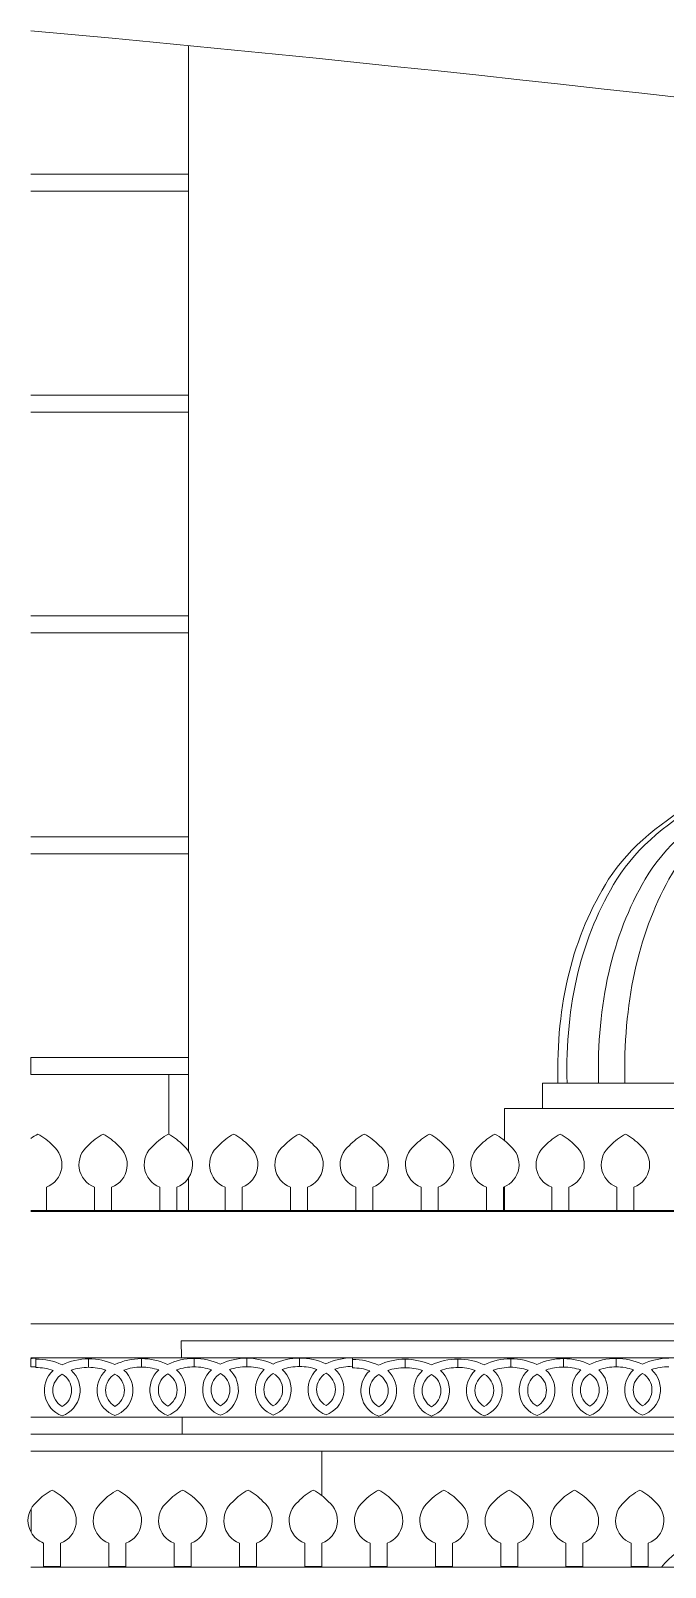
# Model space of a CAD drawing. Header units: inches. Extents: x -6210 to 141093, y -2740 to 21225.
# Drawn here: x 94503.7 to 94578.4, y 3374.3 to 3555.2 of the extents above; entities that cross this region are included whole.
import ezdxf

# ---------------------------------------------------------------- set-up
doc = ezdxf.new("R2010")
doc.units = ezdxf.units.IN
doc.header["$LTSCALE"] = 100
doc.header["$MEASUREMENT"] = 0
doc.layers.add('car area', color=53, linetype='Continuous')

msp = doc.modelspace()

# ---------------------------------------------------------------- linework, layer by layer
at = {"layer": 'car area', "linetype": 'Continuous', "lineweight": 0, "extrusion": (0, 1, 0)}
for p, q in [((94522.28068, 3423.33786), (94522.28068, 3553.47701)), ((94503.71144, 3538.33662), (94503.71136, 3538.33662)), ((94522.28068, 3538.33662), (94503.71144, 3538.33662)), ((94503.71136, 3536.33662), (94503.71144, 3536.33662)), ((94522.28068, 3536.33662), (94503.71144, 3536.33662)), ((94503.71144, 3512.33662), (94503.71136, 3512.33662)), ((94522.28068, 3512.33662), (94503.71144, 3512.33662)), ((94503.71136, 3510.33662), (94503.71144, 3510.33662)), ((94522.28068, 3510.33662), (94503.71144, 3510.33662)), ((94503.71144, 3486.33662), (94503.71136, 3486.33662)), ((94522.28068, 3486.33662), (94503.71144, 3486.33662)), ((94503.71136, 3484.33662), (94503.71144, 3484.33662)), ((94522.28068, 3484.33662), (94503.71144, 3484.33662)), ((94503.71144, 3460.33662), (94503.71136, 3460.33662)), ((94522.28068, 3460.33662), (94503.71144, 3460.33662)), ((94503.71136, 3458.33662), (94503.71144, 3458.33662)), ((94522.28068, 3458.33662), (94503.71144, 3458.33662)), ((94503.71144, 3434.33662), (94503.71136, 3434.33662)), ((94503.71136, 3434.33662), (94503.71136, 3432.33662)), ((94522.28068, 3434.33662), (94503.71144, 3434.33662)), ((94503.71144, 3432.33662), (94503.71144, 3434.33662)), ((94503.71136, 3432.33662), (94503.71144, 3432.33662)), ((94522.28068, 3432.33662), (94503.71144, 3432.33662)), ((94519.98603, 3425.29903), (94519.98603, 3432.33662)), ((94519.98616, 3425.29896), (94519.98616, 3432.33662)), ((94686.98603, 3431.33662), (94563.98603, 3431.33662)), ((94563.98603, 3428.33662), (94563.98603, 3431.33662)), ((94691.48603, 3428.33662), (94559.48603, 3428.33662)), ((94559.48603, 3424.58656), (94559.48603, 3428.33662)), ((94503.72235, 3424.8193), (94503.72218, 3424.81917)), ((94505.54852, 3419.08501), (94505.54853, 3416.3394)), ((94511.23603, 3416.33917), (94511.23602, 3419.08478)), ((94513.23602, 3419.08478), (94513.23603, 3416.33917)), ((94518.92353, 3416.33929), (94518.92352, 3419.0849)), ((94520.92352, 3419.0849), (94520.92353, 3416.3393)), ((94522.28068, 3416.33662), (94522.28068, 3420.1562)), ((94526.61103, 3416.33942), (94526.61102, 3419.08503)), ((94528.61102, 3419.08503), (94528.61103, 3416.33942)), ((94534.29853, 3416.33954), (94534.29852, 3419.08515)), ((94536.29852, 3419.08515), (94536.29853, 3416.33954)), ((94541.98603, 3416.33966), (94541.98602, 3419.08527)), ((94543.98602, 3419.08527), (94543.98603, 3416.33966)), ((94549.67353, 3416.33955), (94549.67352, 3419.08516)), ((94551.67352, 3419.08516), (94551.67353, 3416.33955)), ((94557.36103, 3416.33956), (94557.36102, 3419.08517)), ((94559.36102, 3419.08517), (94559.36103, 3416.33956)), ((94559.48603, 3416.33662), (94559.48603, 3419.13553)), ((94565.04853, 3416.33956), (94565.04852, 3419.08517)), ((94567.04852, 3419.08517), (94567.04853, 3416.33956)), ((94572.73603, 3416.33968), (94572.73602, 3419.08529)), ((94574.73602, 3419.08529), (94574.73603, 3416.33968)), ((94503.72226, 3416.33662), (94503.71136, 3416.33662)), ((94503.72232, 3416.22445), (94503.72182, 3416.22445)), ((94503.72218, 3416.3394), (94503.72235, 3416.3394)), ((94831.98603, 3416.33662), (94503.72226, 3416.33662)), ((94503.72232, 3416.22445), (94537.9757, 3416.22445)), ((94505.54853, 3416.3394), (94503.72235, 3416.3394)), ((94513.23603, 3416.33917), (94511.23603, 3416.33917)), ((94520.92353, 3416.3393), (94518.92353, 3416.33929)), ((94519.98603, 3416.33662), (94519.98603, 3416.3393)), ((94519.98616, 3416.33662), (94519.98616, 3416.3393)), ((94528.61103, 3416.33942), (94526.61103, 3416.33942)), ((94536.29853, 3416.33954), (94534.29853, 3416.33954)), ((94537.9757, 3416.22445), (94627.79163, 3416.22445)), ((94543.98603, 3416.33966), (94541.98603, 3416.33966)), ((94551.67353, 3416.33955), (94549.67353, 3416.33955)), ((94559.36103, 3416.33956), (94557.36103, 3416.33956)), ((94567.04853, 3416.33956), (94565.04853, 3416.33956)), ((94574.73603, 3416.33968), (94572.73603, 3416.33968)), ((94503.7222, 3402.99292), (94503.72216, 3402.99292)), ((94503.72216, 3402.99292), (94503.72232, 3402.99292)), ((94503.72232, 3402.99292), (94537.9757, 3402.99292)), ((94537.9757, 3402.99292), (94627.79163, 3402.99292)), ((94831.98603, 3400.99292), (94521.43442, 3400.99292)), ((94521.43442, 3400.99292), (94521.45427, 3398.99292)), ((94503.7222, 3398.99292), (94503.72227, 3398.99292)), ((94521.45427, 3398.99292), (94503.72227, 3398.99292)), ((94521.45427, 3398.99292), (94831.98603, 3398.99292)), ((94535.37328, 3398.96932), (94535.37328, 3397.97206)), ((94535.37328, 3397.97206), (94535.37328, 3398.96932)), ((94541.58538, 3398.99257), (94541.58538, 3397.99531)), ((94503.72223, 3398.91612), (94503.72216, 3398.91611)), ((94503.72216, 3398.91611), (94503.72216, 3397.91493)), ((94503.72216, 3397.91493), (94503.72223, 3397.91493)), ((94504.31277, 3398.93997), (94504.31277, 3397.94271)), ((94504.31277, 3397.85577), (94504.31277, 3398.85303)), ((94510.52487, 3398.87629), (94510.52487, 3397.87903)), ((94510.52487, 3397.87903), (94510.52487, 3398.87629)), ((94516.73698, 3398.89955), (94516.73698, 3397.90229)), ((94516.73698, 3397.90229), (94516.73698, 3398.89955)), ((94522.94908, 3398.9228), (94522.94908, 3397.92554)), ((94522.94908, 3397.92554), (94522.94908, 3398.9228)), ((94529.16118, 3398.94606), (94529.16118, 3397.9488)), ((94529.16118, 3397.9488), (94529.16118, 3398.94606)), ((94541.58573, 3397.81042), (94541.58573, 3398.80768)), ((94547.79783, 3398.83094), (94547.79783, 3397.83368)), ((94547.79783, 3397.83368), (94547.79783, 3398.83094)), ((94554.00993, 3398.8542), (94554.00993, 3397.85694)), ((94554.00993, 3397.85694), (94554.00993, 3398.8542)), ((94560.22203, 3398.87745), (94560.22203, 3397.88019)), ((94560.22203, 3397.88019), (94560.22203, 3398.87745)), ((94566.43413, 3398.90071), (94566.43413, 3397.90345)), ((94566.43413, 3397.90345), (94566.43413, 3398.90071)), ((94572.64623, 3398.92397), (94572.64623, 3397.92671)), ((94572.64623, 3397.92671), (94572.64623, 3398.92397)), ((94503.72227, 3391.99292), (94503.7222, 3391.99292)), ((94503.72227, 3391.99292), (94521.52374, 3391.99292)), ((94831.98603, 3391.99292), (94521.52374, 3391.99292)), ((94521.52374, 3391.99292), (94521.54358, 3389.99292)), ((94503.7222, 3389.99292), (94503.72227, 3389.99292)), ((94521.54358, 3389.99292), (94503.72227, 3389.99292)), ((94521.54358, 3389.99292), (94831.98603, 3389.99292)), ((94503.72216, 3387.99292), (94503.7222, 3387.99292)), ((94503.72232, 3387.99292), (94503.72216, 3387.99292)), ((94537.9757, 3387.99292), (94503.72232, 3387.99292)), ((94537.9757, 3382.78277), (94537.9757, 3387.99292)), ((94627.79163, 3387.99292), (94537.9757, 3387.99292)), ((94503.74344, 3381.21215), (94503.74328, 3381.21185)), ((94503.74344, 3381.21215), (94503.74344, 3378.46226)), ((94503.74344, 3378.46226), (94503.74344, 3381.21215)), ((94503.74328, 3378.46256), (94503.74344, 3378.46226)), ((94505.23271, 3377.17508), (94505.23271, 3374.42947)), ((94507.23271, 3374.42947), (94507.23271, 3377.17508)), ((94512.92021, 3377.17495), (94512.92021, 3374.42935)), ((94514.92021, 3374.42934), (94514.92021, 3377.17495)), ((94520.60771, 3377.17506), (94520.60771, 3374.42946)), ((94522.60771, 3374.42946), (94522.60771, 3377.17506)), ((94528.29521, 3377.17494), (94528.29521, 3374.42933)), ((94530.29521, 3374.42933), (94530.29521, 3377.17494)), ((94535.98271, 3377.17494), (94535.98271, 3374.42933)), ((94537.98271, 3374.42933), (94537.98271, 3377.17494)), ((94543.67021, 3377.1754), (94543.67021, 3374.42979)), ((94545.67021, 3374.42979), (94545.67021, 3377.1754)), ((94551.35771, 3377.17551), (94551.35771, 3374.4299)), ((94553.35771, 3374.4299), (94553.35771, 3377.17551)), ((94559.04521, 3377.17539), (94559.04521, 3374.42978)), ((94561.04521, 3374.42978), (94561.04521, 3377.17539)), ((94566.73271, 3377.17538), (94566.73271, 3374.42977)), ((94568.73271, 3374.42977), (94568.73271, 3377.17538)), ((94574.42021, 3377.17584), (94574.42021, 3374.43023)), ((94576.42021, 3374.43023), (94576.42021, 3377.17584)), ((94503.73503, 3374.33662), (94503.73454, 3374.33662)), ((94503.74295, 3374.33662), (94503.73503, 3374.33662)), ((94503.74344, 3374.33662), (94503.74295, 3374.33662)), ((94503.74388, 3374.33662), (94503.74344, 3374.33662)), ((94876.47032, 3374.33662), (94503.74388, 3374.33662)), ((94505.23271, 3374.42947), (94507.23271, 3374.42947)), ((94512.92021, 3374.42935), (94514.92021, 3374.42934)), ((94520.60771, 3374.42946), (94522.60771, 3374.42946)), ((94528.29521, 3374.42933), (94530.29521, 3374.42933)), ((94535.98271, 3374.42933), (94537.98271, 3374.42933)), ((94537.9757, 3374.33662), (94537.9757, 3374.42933)), ((94543.67021, 3374.42979), (94545.67021, 3374.42979)), ((94551.35771, 3374.4299), (94553.35771, 3374.4299)), ((94559.04521, 3374.42978), (94561.04521, 3374.42978)), ((94566.73271, 3374.42977), (94568.73271, 3374.42977)), ((94574.42021, 3374.43023), (94576.42021, 3374.43023))]:
    msp.add_line(p, q, dxfattribs=at)
at = {"layer": 'car area', "linetype": 'Continuous', "lineweight": 0}
for centre, radius, start, end in [((94196.10471, 188.50168), 3423.06633, 84.84427915, 101.01648637), ((94196.10471, 188.50168), 3423.06633, 78.99092358, 84.84426439), ((94194.928, 182.26676), 3387.06633, 79.54973553, 84.76932685), ((94507.46987, 3419.70262), 6.34226, 117.4268136, 126.2195594), ((94501.62718, 3419.70262), 6.34226, 42.3958801, 62.5731864), ((94515.15737, 3419.7024), 6.34226, 117.4268136, 137.6041199), ((94509.31468, 3419.7024), 6.34226, 42.3958801, 62.5731864), ((94522.84487, 3419.70252), 6.34226, 117.4268136, 137.6041199), ((94517.00218, 3419.70252), 6.34226, 42.3958801, 62.5731864), ((94530.53237, 3419.70264), 6.34226, 117.4268136, 137.6041199), ((94524.68968, 3419.70264), 6.34226, 42.3958801, 62.5731864), ((94538.21987, 3419.70276), 6.34226, 117.4268136, 137.6041199), ((94532.37718, 3419.70276), 6.34226, 42.3958801, 62.5731864), ((94545.90737, 3419.70288), 6.34226, 117.4268136, 137.6041199), ((94540.06468, 3419.70288), 6.34226, 42.3958801, 62.5731864), ((94553.59487, 3419.70277), 6.34226, 117.4268136, 137.6041199), ((94547.75218, 3419.70277), 6.34226, 42.3958801, 62.5731864), ((94561.28237, 3419.70278), 6.34226, 117.4268136, 137.6041199), ((94555.43968, 3419.70278), 6.34226, 42.3958801, 62.5731864), ((94568.96987, 3419.70278), 6.34226, 117.4268136, 137.6041199), ((94563.12718, 3419.70278), 6.34226, 42.3958801, 62.5731864), ((94576.65737, 3419.70291), 6.34226, 117.4268136, 137.6041199), ((94570.81468, 3419.70291), 6.34226, 42.3958801, 62.5731864), ((94504.54853, 3421.74714), 2.84375, 290.588166, 51.7014143), ((94512.23603, 3421.74691), 2.84375, 128.2985857, 249.4118283), ((94512.23603, 3421.74691), 2.84375, 290.588166, 51.7014143), ((94519.92353, 3421.74703), 2.84375, 128.2985857, 249.4118283), ((94519.92353, 3421.74703), 2.84375, 290.588166, 51.7014143), ((94527.61103, 3421.74715), 2.84375, 128.2985857, 249.4118283), ((94527.61103, 3421.74715), 2.84375, 290.588166, 51.7014143), ((94535.29853, 3421.74727), 2.84375, 128.2985857, 249.4118283), ((94535.29853, 3421.74727), 2.84375, 290.588166, 51.7014143), ((94542.98603, 3421.7474), 2.84375, 128.2985857, 249.4118283), ((94542.98603, 3421.7474), 2.84375, 290.588166, 51.7014143), ((94550.67353, 3421.74729), 2.84375, 128.2985857, 249.4118283), ((94550.67353, 3421.74729), 2.84375, 290.588166, 51.7014143), ((94558.36103, 3421.74729), 2.84375, 128.2985857, 249.4118283), ((94558.36103, 3421.74729), 2.84375, 290.588166, 51.7014143), ((94566.04853, 3421.7473), 2.84375, 128.2985857, 249.4118283), ((94566.04853, 3421.7473), 2.84375, 290.588166, 51.7014143), ((94573.73603, 3421.74742), 2.84375, 128.2985857, 249.4118283), ((94573.73603, 3421.74742), 2.84375, 290.588166, 51.7014143), ((94535.37328, 3391.64716), 7.32216, 90, 115.3146468), ((94535.37328, 3391.64716), 7.32216, 65.1143541, 90), ((94541.58538, 3391.67042), 7.32216, 90, 115.3146468), ((94504.31277, 3391.61781), 7.32216, 90, 94.6260008), ((94504.31489, 3391.60611), 6.3366, 90.0190987, 95.3666402), ((94504.31277, 3391.53088), 7.32216, 65.1143541, 90), ((94504.31489, 3391.51918), 6.3366, 71.2319189, 90.0190987), ((94508.5025, 3395.1616), 3.18973, 132.3525343, 250.1389957), ((94510.52487, 3391.55413), 7.32216, 90, 115.3146468), ((94506.33515, 3395.1616), 3.18973, 289.8610043, 48.0713122), ((94510.52699, 3391.54243), 6.3366, 90.0190987, 108.9756396), ((94510.52487, 3391.55413), 7.32216, 65.1143541, 90), ((94510.52699, 3391.54243), 6.3366, 71.2319189, 90.0190987), ((94514.7146, 3395.18485), 3.18973, 132.3525343, 250.1389957), ((94516.73698, 3391.57739), 7.32216, 90, 115.3146468), ((94512.54725, 3395.18485), 3.18973, 289.8610043, 48.0713122), ((94516.73909, 3391.56569), 6.3366, 90.0190987, 108.9756396), ((94516.73698, 3391.57739), 7.32216, 65.1143541, 90), ((94516.73909, 3391.56569), 6.3366, 71.2319189, 90.0190987), ((94520.9267, 3395.20811), 3.18973, 132.3525343, 250.1389957), ((94522.94908, 3391.60065), 7.32216, 90, 115.3146468), ((94518.75935, 3395.20811), 3.18973, 289.8610043, 48.0713122), ((94522.95119, 3391.58895), 6.3366, 90.0190987, 108.9756396), ((94522.94908, 3391.60065), 7.32216, 65.1143541, 90), ((94522.95119, 3391.58895), 6.3366, 71.2319189, 90.0190987), ((94527.1388, 3395.23137), 3.18973, 132.3525343, 250.1389957), ((94529.16118, 3391.6239), 7.32216, 90, 115.3146468), ((94524.97145, 3395.23137), 3.18973, 289.8610043, 48.0713122), ((94529.16329, 3391.6122), 6.3366, 90.0190987, 108.9756396), ((94529.16118, 3391.6239), 7.32216, 65.1143541, 90), ((94529.16329, 3391.6122), 6.3366, 71.2319189, 90.0190987), ((94533.3509, 3395.25462), 3.18973, 132.3525343, 250.1389957), ((94533.3509, 3395.25462), 2.18973, 119.6625692, 240.3374308), ((94531.18355, 3395.25462), 3.18973, 289.8610043, 48.0713122), ((94531.18355, 3395.25462), 2.18973, 299.6625692, 60.3374308), ((94535.37539, 3391.63546), 6.3366, 90.0190987, 108.9756396), ((94535.37539, 3391.63546), 6.3366, 71.2319189, 90.0190987), ((94539.563, 3395.27788), 3.18973, 132.3525343, 250.1389957), ((94539.563, 3395.27788), 2.18973, 119.6625692, 240.3374308), ((94537.39565, 3395.27788), 3.18973, 289.8610043, 48.0713122), ((94537.39565, 3395.27788), 2.18973, 299.6625692, 60.3374308), ((94541.58749, 3391.65872), 6.3366, 90.0190987, 108.9756396), ((94541.58573, 3391.48553), 7.32216, 65.1143541, 90), ((94541.58784, 3391.47383), 6.3366, 71.2319189, 90.0190987), ((94545.77546, 3395.11625), 3.18973, 132.3525343, 250.1389957), ((94547.79783, 3391.50878), 7.32216, 90, 115.3146468), ((94543.60811, 3395.11625), 3.18973, 289.8610043, 48.0713122), ((94547.79994, 3391.49708), 6.3366, 90.0190987, 108.9756396), ((94547.79783, 3391.50878), 7.32216, 65.1143541, 90), ((94547.79994, 3391.49708), 6.3366, 71.2319189, 90.0190987), ((94551.98756, 3395.1395), 3.18973, 132.3525343, 250.1389957), ((94554.00993, 3391.53204), 7.32216, 90, 115.3146468), ((94549.82021, 3395.1395), 3.18973, 289.8610043, 48.0713122), ((94554.01205, 3391.52034), 6.3366, 90.0190987, 108.9756396), ((94554.00993, 3391.53204), 7.32216, 65.1143541, 90), ((94554.01205, 3391.52034), 6.3366, 71.2319189, 90.0190987), ((94558.19966, 3395.16276), 3.18973, 132.3525343, 250.1389957), ((94560.22203, 3391.5553), 7.32216, 90, 115.3146468), ((94556.03231, 3395.16276), 3.18973, 289.8610043, 48.0713122), ((94560.22415, 3391.5436), 6.3366, 90.0190987, 108.9756396), ((94560.22203, 3391.5553), 7.32216, 65.1143541, 90), ((94560.22415, 3391.5436), 6.3366, 71.2319189, 90.0190987), ((94564.41176, 3395.18602), 3.18973, 132.3525343, 250.1389957), ((94566.43413, 3391.57855), 7.32216, 90, 115.3146468), ((94562.24441, 3395.18602), 3.18973, 289.8610043, 48.0713122), ((94566.43625, 3391.56685), 6.3366, 90.0190987, 108.9756396), ((94566.43413, 3391.57855), 7.32216, 65.1143541, 90), ((94566.43625, 3391.56685), 6.3366, 71.2319189, 90.0190987), ((94570.62386, 3395.20927), 3.18973, 132.3525343, 250.1389957), ((94572.64623, 3391.60181), 7.32216, 90, 115.3146468), ((94568.45651, 3395.20927), 3.18973, 289.8610043, 48.0713122), ((94572.64835, 3391.59011), 6.3366, 90.0190987, 108.9756396), ((94572.64623, 3391.60181), 7.32216, 65.1143541, 90), ((94572.64835, 3391.59011), 6.3366, 71.2319189, 90.0190987), ((94576.83596, 3395.23253), 3.18973, 132.3525343, 250.1389957), ((94578.85834, 3391.62507), 7.32216, 90, 115.3146468), ((94574.66861, 3395.23253), 3.18973, 289.8610043, 48.0713122), ((94578.86045, 3391.61337), 6.3366, 90.0190987, 108.9756396), ((94508.5025, 3395.1616), 2.18973, 119.6625692, 240.3374308), ((94506.33515, 3395.1616), 2.18973, 299.6625692, 60.3374308), ((94514.7146, 3395.18485), 2.18973, 119.6625692, 240.3374308), ((94512.54725, 3395.18485), 2.18973, 299.6625692, 60.3374308), ((94520.9267, 3395.20811), 2.18973, 119.6625692, 240.3374308), ((94518.75935, 3395.20811), 2.18973, 299.6625692, 60.3374308), ((94527.1388, 3395.23137), 2.18973, 119.6625692, 240.3374308), ((94524.97145, 3395.23137), 2.18973, 299.6625692, 60.3374308), ((94545.77546, 3395.11625), 2.18973, 119.6625692, 240.3374308), ((94543.60811, 3395.11625), 2.18973, 299.6625692, 60.3374308), ((94551.98756, 3395.1395), 2.18973, 119.6625692, 240.3374308), ((94549.82021, 3395.1395), 2.18973, 299.6625692, 60.3374308), ((94558.19966, 3395.16276), 2.18973, 119.6625692, 240.3374308), ((94556.03231, 3395.16276), 2.18973, 299.6625692, 60.3374308), ((94564.41176, 3395.18602), 2.18973, 119.6625692, 240.3374308), ((94562.24441, 3395.18602), 2.18973, 299.6625692, 60.3374308), ((94570.62386, 3395.20927), 2.18973, 119.6625692, 240.3374308), ((94568.45651, 3395.20927), 2.18973, 299.6625692, 60.3374308), ((94576.83596, 3395.23253), 2.18973, 119.6625692, 240.3374308), ((94574.66861, 3395.23253), 2.18973, 299.6625692, 60.3374308), ((94509.15405, 3377.79269), 6.34226, 117.4268136, 137.6041199), ((94503.31137, 3377.79269), 6.34226, 42.3958801, 62.5731864), ((94516.84155, 3377.79257), 6.34226, 117.4268136, 137.6041199), ((94510.99887, 3377.79257), 6.34226, 42.3958801, 62.5731864), ((94524.52905, 3377.79268), 6.34226, 117.4268136, 137.6041199), ((94518.68637, 3377.79268), 6.34226, 42.3958801, 62.5731864), ((94532.21655, 3377.79256), 6.34226, 117.4268136, 137.6041199), ((94526.37387, 3377.79256), 6.34226, 42.3958801, 62.5731864), ((94539.90405, 3377.79255), 6.34226, 117.4268136, 137.6041199), ((94534.06137, 3377.79255), 6.34226, 42.3958801, 62.5731864), ((94547.59155, 3377.79301), 6.34226, 117.4268136, 137.6041199), ((94541.74887, 3377.79301), 6.34226, 42.3958801, 62.5731864), ((94555.27905, 3377.79312), 6.34226, 117.4268136, 137.6041199), ((94549.43637, 3377.79312), 6.34226, 42.3958801, 62.5731864), ((94562.96655, 3377.793), 6.34226, 117.4268136, 137.6041199), ((94557.12387, 3377.793), 6.34226, 42.3958801, 62.5731864), ((94570.65405, 3377.79299), 6.34226, 117.4268136, 137.6041199), ((94564.81137, 3377.79299), 6.34226, 42.3958801, 62.5731864), ((94578.34155, 3377.79345), 6.34226, 117.4268136, 137.6041199), ((94572.49887, 3377.79345), 6.34226, 42.3958801, 62.5731864), ((94506.23271, 3379.8372), 2.84375, 151.0859386, 208.9140614), ((94506.23271, 3379.8372), 2.84375, 128.2985857, 151.0859386), ((94506.23271, 3379.8372), 2.84375, 290.5881717, 51.7014143), ((94513.92021, 3379.83708), 2.84375, 128.2985857, 249.411834), ((94513.92021, 3379.83708), 2.84375, 290.5881717, 51.7014143), ((94521.60771, 3379.83719), 2.84375, 128.2985857, 249.411834), ((94521.60771, 3379.83719), 2.84375, 290.5881717, 51.7014143), ((94529.29521, 3379.83707), 2.84375, 128.2985857, 249.411834), ((94529.29521, 3379.83707), 2.84375, 290.5881717, 51.7014143), ((94536.98271, 3379.83706), 2.84375, 128.2985857, 249.411834), ((94536.98271, 3379.83706), 2.84375, 290.5881717, 51.7014143), ((94544.67021, 3379.83752), 2.84375, 128.2985857, 249.411834), ((94544.67021, 3379.83752), 2.84375, 290.5881717, 51.7014143), ((94552.35771, 3379.83763), 2.84375, 128.2985857, 249.411834), ((94552.35771, 3379.83763), 2.84375, 290.5881717, 51.7014143), ((94560.04521, 3379.83751), 2.84375, 128.2985857, 249.411834), ((94560.04521, 3379.83751), 2.84375, 290.5881717, 51.7014143), ((94567.73271, 3379.83751), 2.84375, 128.2985857, 249.411834), ((94567.73271, 3379.83751), 2.84375, 290.5881717, 51.7014143), ((94575.42021, 3379.83797), 2.84375, 128.2985857, 249.411834), ((94575.42021, 3379.83797), 2.84375, 290.5881717, 51.7014143), ((94506.23271, 3379.8372), 2.84375, 208.9140614, 249.411834), ((94586.59744, 3367.48954), 11, 116.2848685, 141.5038955)]:
    msp.add_arc(centre, radius, start, end, dxfattribs=at)
for points in [[(94565.78603, 3431.33662), (94565.54184, 3440.65391), (94567.53184, 3448.65391), (94576.68013, 3463.12661), (94587.96271, 3467.29789), (94595.63603, 3473.33662)], [(94566.85617, 3431.33662), (94566.61636, 3440.65391), (94568.57069, 3448.65391), (94577.55499, 3463.12661), (94588.63532, 3467.29789), (94596.1711, 3473.33662)], [(94570.55974, 3431.33662), (94570.33508, 3440.65391), (94572.16595, 3448.65391), (94580.58273, 3463.12661), (94590.96313, 3467.29789), (94598.02288, 3473.33662)], [(94573.66541, 3431.33662), (94573.45346, 3440.65391), (94575.18081, 3448.65391), (94583.12168, 3463.12661), (94592.91515, 3467.29789), (94599.57572, 3473.33662)]]:
    msp.add_open_spline(points, degree=3, knots=[0, 0, 0, 0, 0.3015116483, 0.3015116483, 0.6529817307, 0.6529817307, 0.6529817307, 0.6529817307], dxfattribs=at)

doc.saveas('drawing.dxf')
